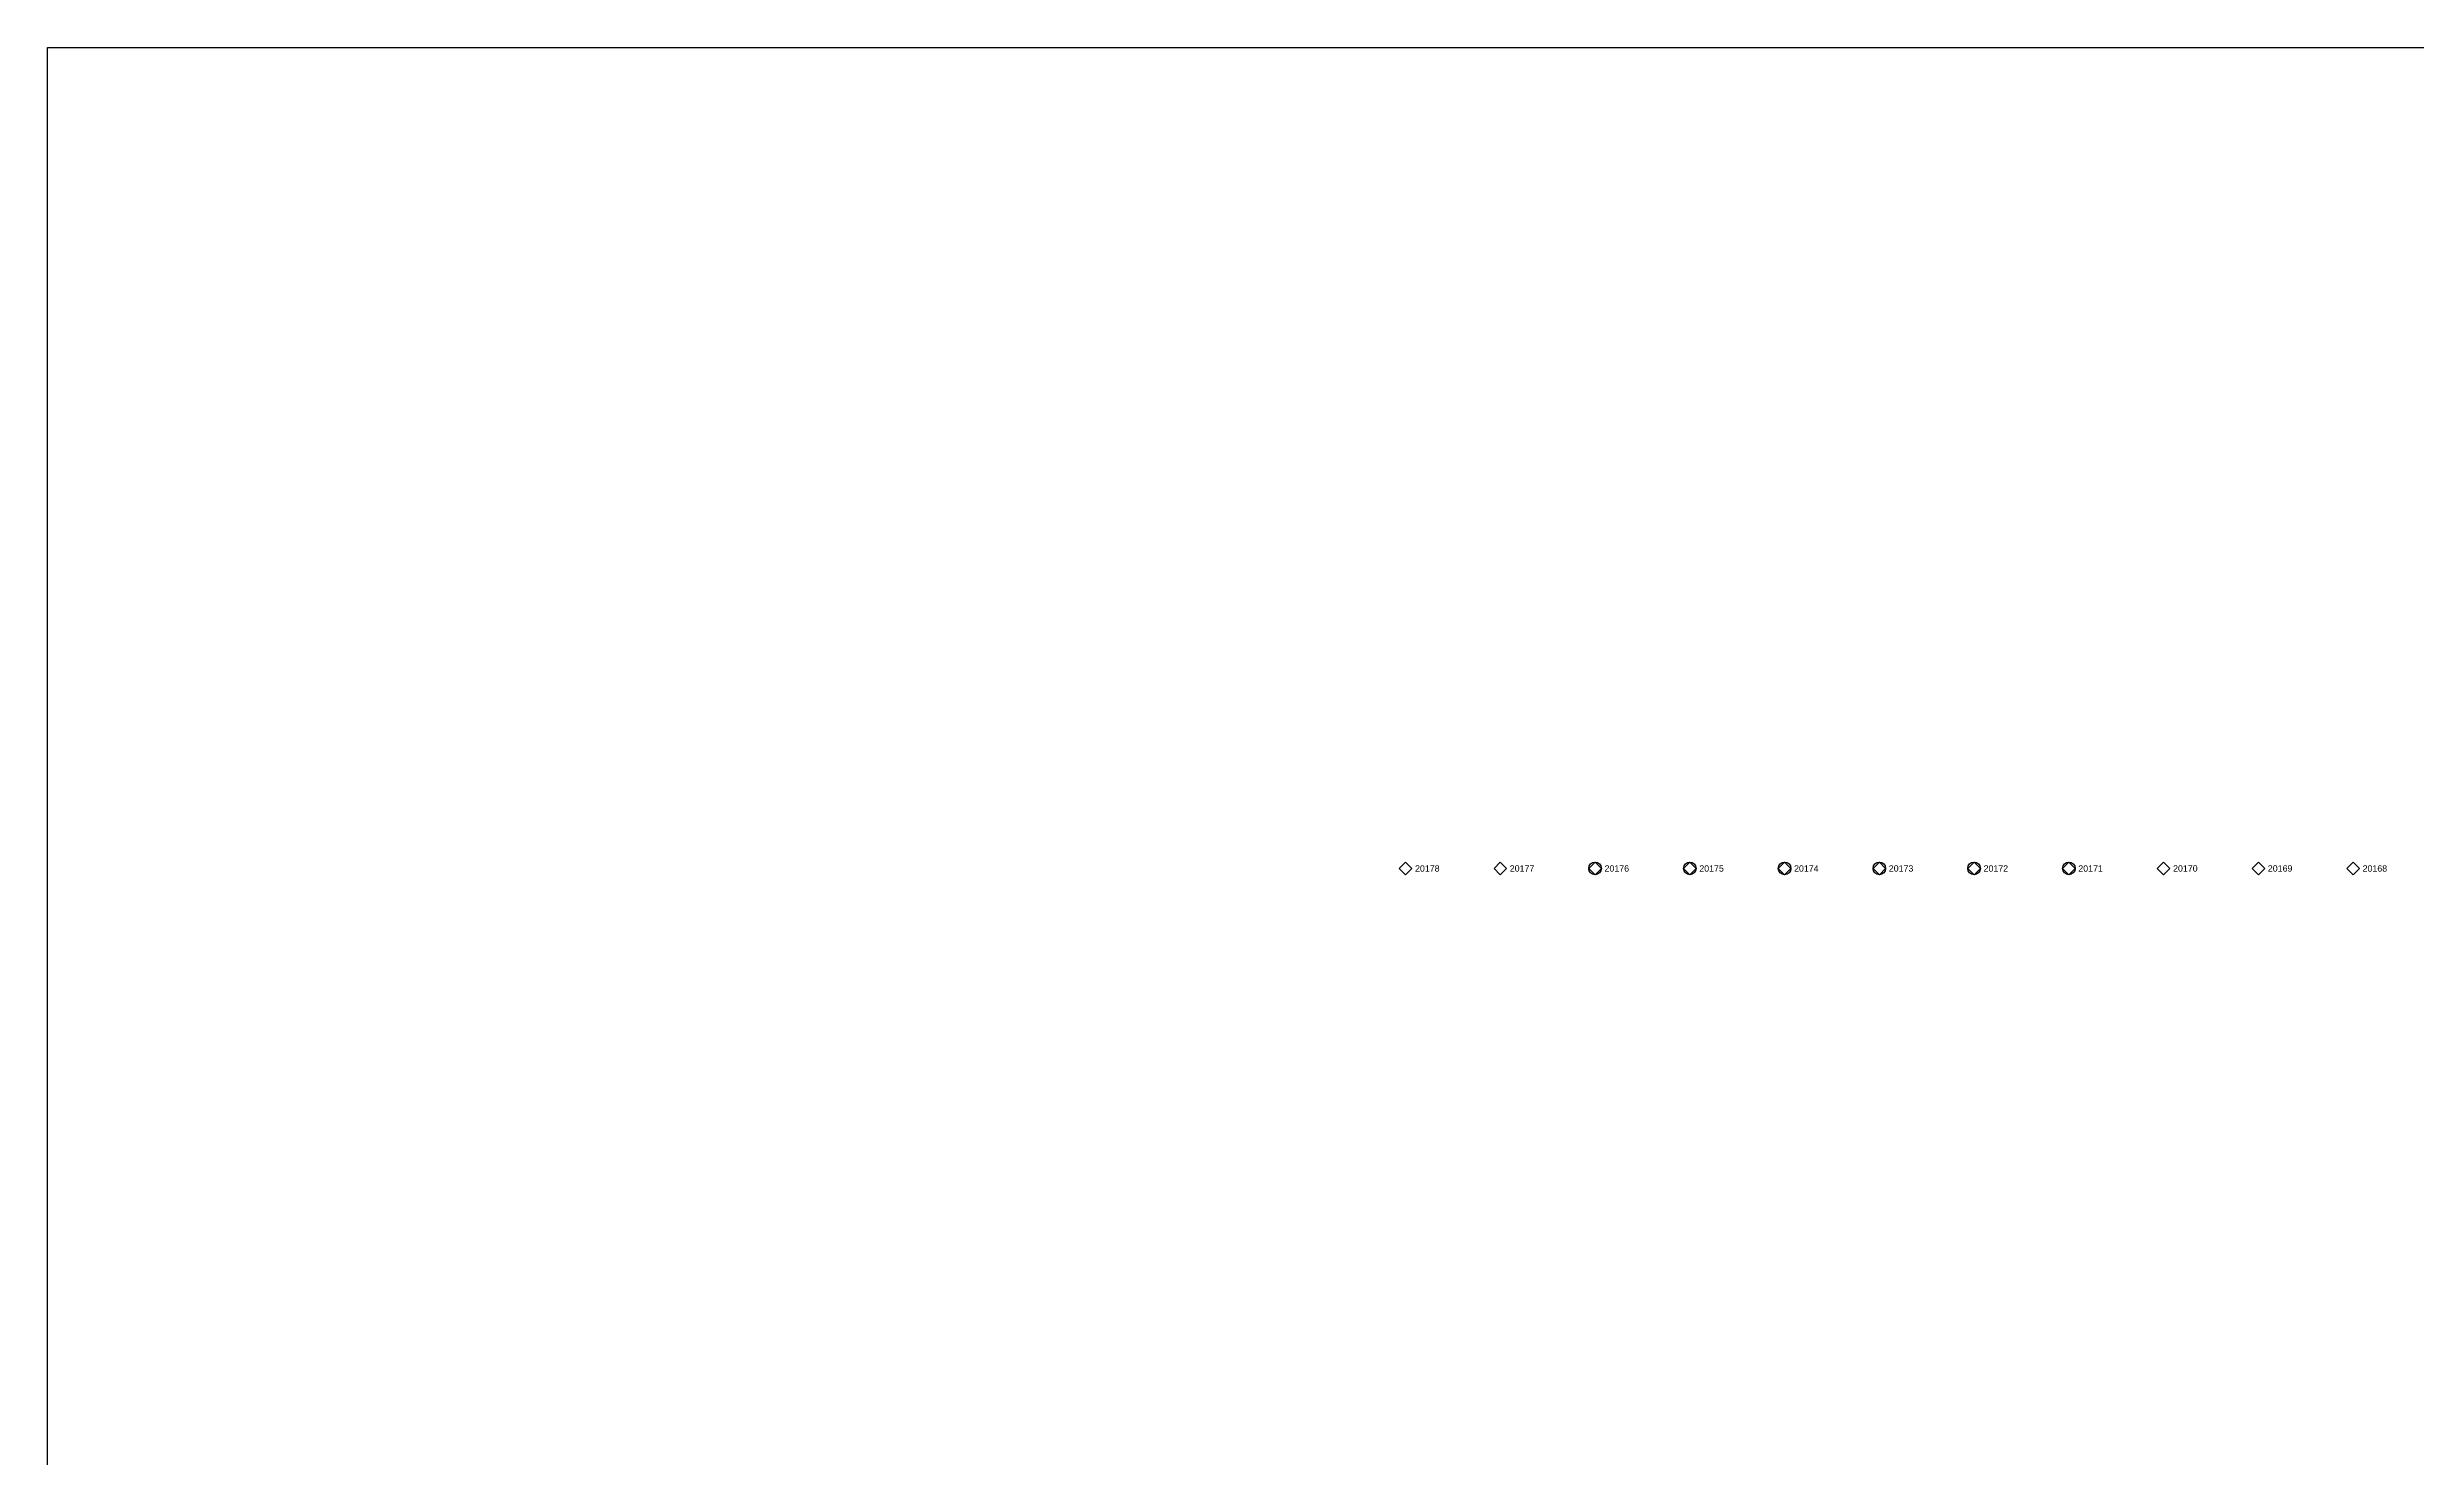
# Model space of a CAD drawing. Extents: x -5 to 376, y -217 to 241.
# Drawn here: x -4.8 to 90.5, y 183.9 to 240.6 of the extents above; entities that cross this region are included whole.
import ezdxf

# ---------------------------------------------------------------- set-up
doc = ezdxf.new("R2010")
doc.units = 0
for name, color, linetype in [('FIXTURE_INTERFACE_PIN', 4, 'CONTINUOUS'), ('FIXTURE_OUTLINE', 144, 'CONTINUOUS'), ('TESTER_INTERFACE_PIN', 144, 'CONTINUOUS'), ('TESTER_INTERFACE_PIN_LABEL', 144, 'CONTINUOUS')]:
    doc.layers.add(name, color=color, linetype=linetype)
doc.styles.get("Standard").update_dxf_attribs({"font": 'arial.ttf'})

msp = doc.modelspace()

# ---------------------------------------------------------------- linework, layer by layer
at = {"layer": 'FIXTURE_INTERFACE_PIN'}
for centre in [(57.43194, 207.5815), (61.24194, 207.5815), (65.05194, 207.5815), (68.86194, 207.5815), (72.67194, 207.5815), (76.48194, 207.5815)]:
    msp.add_circle(centre, 0.254, dxfattribs=at)
at = {"layer": 'FIXTURE_OUTLINE'}
for p, q in [((-4.79806, 240.6015), (376.20194, 240.6015)), ((-4.79806, -216.5985), (-4.79806, 240.6015))]:
    msp.add_line(p, q, dxfattribs=at)
at = {"layer": 'TESTER_INTERFACE_PIN'}
for p, q in [((49.81194, 207.8355), (49.55794, 207.5815)), ((50.06594, 207.5815), (49.81194, 207.8355)), ((53.62194, 207.8355), (53.36794, 207.5815)), ((53.87594, 207.5815), (53.62194, 207.8355)), ((57.43194, 207.8355), (57.17794, 207.5815)), ((57.68594, 207.5815), (57.43194, 207.8355)), ((61.24194, 207.8355), (60.98794, 207.5815)), ((61.49594, 207.5815), (61.24194, 207.8355)), ((65.05194, 207.8355), (64.79794, 207.5815)), ((65.30594, 207.5815), (65.05194, 207.8355)), ((68.86194, 207.8355), (68.60794, 207.5815)), ((69.11594, 207.5815), (68.86194, 207.8355)), ((72.67194, 207.8355), (72.41794, 207.5815)), ((72.92594, 207.5815), (72.67194, 207.8355)), ((76.48194, 207.8355), (76.22794, 207.5815)), ((76.73594, 207.5815), (76.48194, 207.8355)), ((80.29194, 207.8355), (80.03794, 207.5815)), ((80.54594, 207.5815), (80.29194, 207.8355)), ((84.10194, 207.8355), (83.84794, 207.5815)), ((84.35594, 207.5815), (84.10194, 207.8355)), ((87.91194, 207.8355), (87.65794, 207.5815)), ((88.16594, 207.5815), (87.91194, 207.8355)), ((49.55794, 207.5815), (49.81194, 207.3275)), ((49.81194, 207.3275), (50.06594, 207.5815)), ((53.36794, 207.5815), (53.62194, 207.3275)), ((53.62194, 207.3275), (53.87594, 207.5815)), ((57.17794, 207.5815), (57.43194, 207.3275)), ((57.43194, 207.3275), (57.68594, 207.5815)), ((60.98794, 207.5815), (61.24194, 207.3275)), ((61.24194, 207.3275), (61.49594, 207.5815)), ((64.79794, 207.5815), (65.05194, 207.3275)), ((65.05194, 207.3275), (65.30594, 207.5815)), ((68.60794, 207.5815), (68.86194, 207.3275)), ((68.86194, 207.3275), (69.11594, 207.5815)), ((72.41794, 207.5815), (72.67194, 207.3275)), ((72.67194, 207.3275), (72.92594, 207.5815)), ((76.22794, 207.5815), (76.48194, 207.3275)), ((76.48194, 207.3275), (76.73594, 207.5815)), ((80.03794, 207.5815), (80.29194, 207.3275)), ((80.29194, 207.3275), (80.54594, 207.5815)), ((83.84794, 207.5815), (84.10194, 207.3275)), ((84.10194, 207.3275), (84.35594, 207.5815)), ((87.65794, 207.5815), (87.91194, 207.3275)), ((87.91194, 207.3275), (88.16594, 207.5815))]:
    msp.add_line(p, q, dxfattribs=at)

# ---------------------------------------------------------------- texts
at = {"layer": 'TESTER_INTERFACE_PIN_LABEL'}
for s, p in [('20178', (50.19294, 207.4545)), ('20177', (54.00294, 207.4545)), ('20176', (57.81294, 207.4545)), ('20175', (61.62294, 207.4545)), ('20174', (65.43294, 207.4545)), ('20173', (69.24294, 207.4545)), ('20172', (73.05294, 207.4545)), ('20171', (76.86294, 207.4545)), ('20170', (80.67294, 207.4545)), ('20169', (84.48294, 207.4545)), ('20168', (88.29294, 207.4545))]:
    msp.add_text(s, height=0.254, dxfattribs=at).set_placement(p)

doc.saveas('drawing.dxf')
